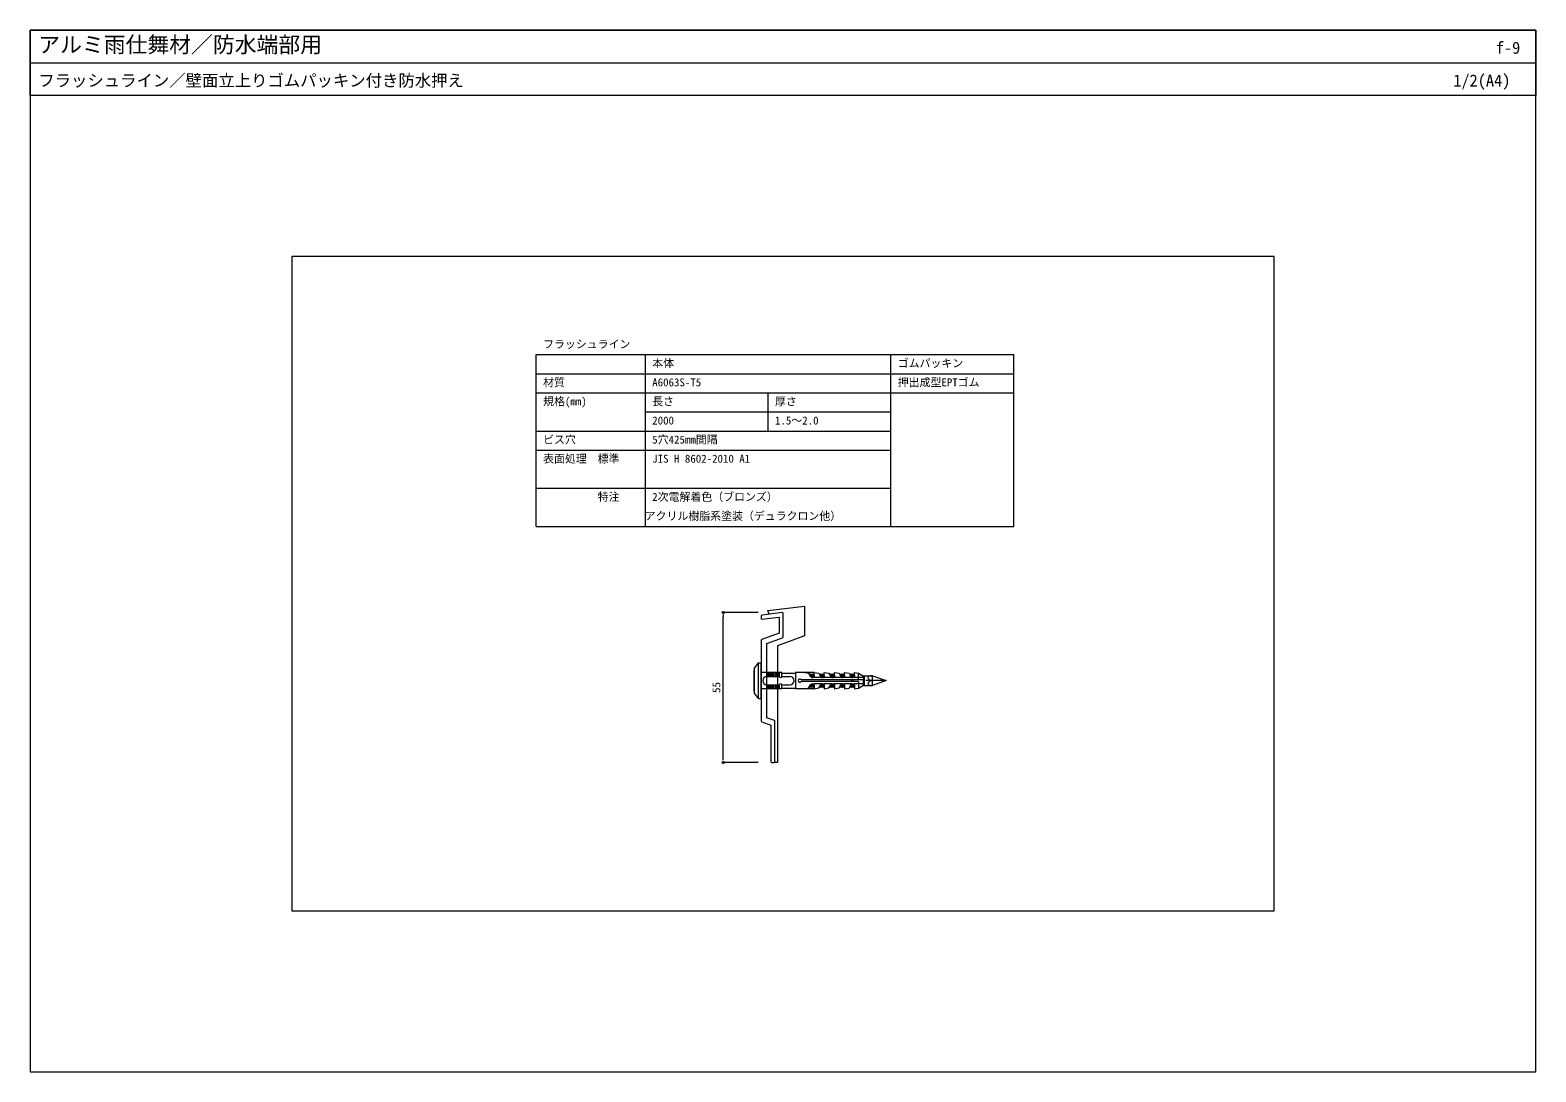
# Model space of a CAD drawing. Units: millimetres, scale not verified. Extents: x -276 to 276, y -191 to 191.
import ezdxf
from ezdxf.enums import TextEntityAlignment as Align

# ---------------------------------------------------------------- set-up
doc = ezdxf.new("R2010")
doc.units = ezdxf.units.MM
doc.header["$LTSCALE"] = 0.5
for name, color, linetype, lineweight in [('0-0_0', 7, 'Continuous', 9), ('0-2_moji', 7, 'Continuous', 18), ('0-3_SUNPO', 7, 'Continuous', 18), ('0-4_KANAMONO_1', 5, 'Continuous', 18), ('0-5_KANAMONO_SCREW', 4, 'Continuous', 18), ('0-6_KANAMONO_3', 2, 'Continuous', 18), ('0-7_WAKU', 7, 'Continuous', 18)]:
    doc.layers.add(name, color=color, linetype=linetype, lineweight=lineweight)
doc.styles.add('ＭＳ ゴシック', font='')
doc.styles.get('ＭＳ ゴシック').set_extended_font_data('MS Gothic')

# ---------------------------------------------------------------- blocks, each defined once
blk = doc.blocks.new('_DOT')
at = {"layer": '0-0_0'}
for p, q in [((-0.5, 0), (-1, 0)), ((0.25, 0), (-0.25, 0))]:
    blk.add_line(p, q, dxfattribs=at)
blk.add_circle((0, 0), 0.25, dxfattribs=at)

msp = doc.modelspace()

# ---------------------------------------------------------------- linework, layer by layer
at = {"layer": '0-0_0', "lineweight": 18}
msp.add_line((-276.0173, 178.9882), (275.9827, 178.9882), dxfattribs=at)
msp.add_lwpolyline([(-180.0173, -132.0118), (179.9827, -132.0118), (179.9827, 107.9882), (-180.0173, 107.9882)], close=True, dxfattribs=at)
at = {"layer": '0-2_moji'}
for p, q in [((-90.457, 8.9882), (-90.457, 71.9882)), ((-90.457, 71.9882), (84.543, 71.9882)), ((-50.457, 8.9882), (-50.457, 71.9882)), ((39.543, 8.9882), (39.543, 71.9882)), ((84.543, 8.9882), (84.543, 71.9882)), ((-90.457, 64.9882), (84.543, 64.9882)), ((-90.457, 57.9882), (84.543, 57.9882)), ((-5.457, 43.9882), (-5.457, 57.9882)), ((-50.457, 50.9882), (39.543, 50.9882)), ((-90.457, 43.9882), (39.543, 43.9882)), ((-90.457, 36.9882), (39.543, 36.9882)), ((-90.457, 22.9882), (39.543, 22.9882)), ((-90.457, 8.9882), (84.543, 8.9882))]:
    msp.add_line(p, q, dxfattribs=at)
at = {"layer": '0-3_SUNPO'}
for p, q in [((-9.0672, -22.5502), (-21.9126, -22.5502)), ((-21.9126, -75.9502), (-21.9126, -24.1502)), ((-9.0672, -77.5502), (-21.9126, -77.5502))]:
    msp.add_line(p, q, dxfattribs=at)
at = {"layer": '0-4_KANAMONO_1'}
for p, q in [((-7.9689, -23.815), (-7.9689, -25.0619)), ((-0.3061, -22.5923), (-7.7061, -23.5173)), ((0.0311, -31.5567), (0.0311, -22.89)), ((-7.9689, -32.7603), (-7.9689, -62.3401)), ((-4.1689, -77.5502), (-3.2689, -77.5502))]:
    msp.add_line(p, q, dxfattribs=at)
for points in [[(-7.9689, -25.0619), (-1.4689, -24.2494), (-1.4689, -30.1844), (-7.7715, -32.4783)], [(-3.1663, -62.1698), (-5.9689, -61.1498), (-5.9689, -33.9506), (-0.1663, -31.8386)], [(-7.7715, -62.622), (-4.4689, -63.8241), (-4.4689, -77.2502)], [(-2.9689, -77.2502), (-2.9689, -64.37), (-2.9689, -62.4518)]]:
    msp.add_lwpolyline(points, dxfattribs=at)
for centre, start, end in [((-7.6689, -23.815), 97.12502, 180), ((-0.2689, -22.89), 360, 97.12502), ((-7.6689, -32.7603), 110, 180), ((-0.2689, -31.5567), 290, 0), ((-7.6689, -62.3401), 180, 250), ((-3.2689, -62.4518), 0, 70), ((-4.1689, -77.2502), 180, 270), ((-3.2689, -77.2502), 270, 360)]:
    msp.add_arc(centre, 0.3, start, end, dxfattribs=at)
at = {"layer": '0-5_KANAMONO_SCREW'}
for p, q in [((-10.5319, -51.3956), (-10.5319, -43.7047)), ((-10.4689, -43.0002), (-8.9689, -41.0502)), ((-10.4689, -52.1002), (-10.4689, -43.0002)), ((-8.9689, -41.0502), (-7.9689, -41.0502)), ((-8.9689, -54.0502), (-8.9689, -41.0502)), ((-0.4689, -44.5527), (-7.9689, -44.5527)), ((-5.9189, -46.0002), (-1.3189, -46.0002)), ((-5.9189, -49.1002), (-1.3189, -49.1002)), ((-5.7689, -46.0002), (-5.7689, -44.5527)), ((-5.7689, -50.5477), (-5.7689, -49.1002)), ((-5.3189, -46.0002), (-5.3189, -44.5527)), ((-5.3189, -50.5477), (-5.3189, -49.1002)), ((-4.8189, -46.0002), (-4.8189, -44.5527)), ((-4.8189, -50.5477), (-4.8189, -49.1002)), ((-4.3189, -46.0002), (-4.3189, -44.5527)), ((-4.3189, -50.5477), (-4.3189, -49.1002)), ((-3.8189, -46.0002), (-3.8189, -44.5527)), ((-3.8189, -50.5477), (-3.8189, -49.1002)), ((-3.3189, -46.0002), (-3.3189, -44.5527)), ((-3.3189, -50.5477), (-3.3189, -49.1002)), ((-2.8189, -46.0002), (-2.8189, -44.5527)), ((-2.8189, -50.5477), (-2.8189, -49.1002)), ((-2.3189, -46.0002), (-2.3189, -44.5527)), ((-2.3189, -50.5477), (-2.3189, -49.1002)), ((-1.8189, -46.0002), (-1.8189, -44.5527)), ((-1.8189, -50.5477), (-1.8189, -49.1002)), ((-1.3189, -46.0002), (-1.3189, -44.5527)), ((-1.3189, -50.5477), (-1.3189, -49.1002)), ((-0.4689, -46.0002), (-0.4689, -44.5527)), ((-0.4689, -44.8002), (4.5311, -44.8002)), ((-0.4689, -46.0002), (2.4811, -46.0002)), ((-0.4689, -50.5477), (-0.4689, -49.1002)), ((-0.4689, -49.1002), (2.4811, -49.1002)), ((11.3945, -44.5527), (4.5311, -44.5527)), ((4.5311, -44.5527), (4.5311, -50.5477)), ((29.5311, -47.2467), (6.6487, -47.2467)), ((27.634, -47.8537), (6.6487, -47.8537)), ((10.9392, -45.9566), (10.2585, -45.9566)), ((10.9392, -49.1438), (10.2585, -49.1438)), ((10.4592, -46.3421), (10.9392, -46.3421)), ((10.4592, -48.7582), (10.9392, -48.7582)), ((11.3945, -44.5527), (11.3963, -44.553)), ((13.3566, -45.3002), (15.1129, -45.3002)), ((14.6576, -45.9566), (13.9769, -45.9566)), ((14.6576, -49.1438), (13.9769, -49.1438)), ((14.1776, -46.3421), (14.6576, -46.3421)), ((14.1776, -46.3421), (14.6576, -46.3421)), ((14.1776, -48.7582), (14.6576, -48.7582)), ((14.1776, -48.7582), (14.6576, -48.7582)), ((17.075, -45.3002), (18.8313, -45.3002)), ((18.376, -45.9566), (17.6953, -45.9566)), ((18.376, -49.1438), (17.6953, -49.1438)), ((17.896, -46.3421), (18.376, -46.3421)), ((17.896, -48.7582), (18.376, -48.7582)), ((20.7934, -45.3002), (22.5497, -45.3002)), ((22.0944, -45.9566), (21.4137, -45.9566)), ((22.0944, -49.1438), (21.4137, -49.1438)), ((21.6144, -46.3421), (22.0944, -46.3421)), ((21.6144, -48.7582), (22.0944, -48.7582)), ((24.4359, -45.3002), (26.1922, -45.3002)), ((25.0539, -47.8537), (25.0539, -47.2467)), ((25.7368, -45.9566), (25.0562, -45.9566)), ((25.7368, -49.1438), (25.0562, -49.1438)), ((25.2569, -46.3421), (25.7368, -46.3421)), ((25.2569, -48.7582), (25.7368, -48.7582)), ((25.661, -47.8537), (25.661, -47.2467)), ((27.634, -47.2467), (27.6341, -44.8076)), ((27.634, -47.8537), (27.6341, -50.2928)), ((29.5181, -45.7502), (29.5008, -45.8848)), ((29.5181, -49.3502), (29.5008, -49.2156)), ((29.5181, -45.7502), (29.7681, -45.7859)), ((29.5181, -49.3502), (29.7681, -49.3145)), ((29.7681, -45.794), (29.7681, -49.3145)), ((29.7681, -45.8002), (32.7681, -45.8002)), ((29.7681, -49.3002), (32.7681, -49.3002)), ((37.7681, -47.5502), (30.3115, -47.5502)), ((32.7681, -49.3002), (32.7681, -45.8002)), ((-8.9689, -54.0502), (-10.4689, -52.1002)), ((-0.4689, -50.5477), (-7.9689, -50.5477)), ((-0.4689, -50.3002), (4.5311, -50.3002)), ((11.3945, -50.5477), (4.5311, -50.5477)), ((11.3945, -50.5477), (11.3963, -50.5474)), ((13.3566, -49.8002), (15.1129, -49.8002)), ((17.075, -49.8002), (18.8313, -49.8002)), ((20.7934, -49.8002), (22.5497, -49.8002)), ((24.4359, -49.8002), (26.1922, -49.8002))]:
    msp.add_line(p, q, dxfattribs=at)
for points in [[(-8.9689, -54.0502), (-7.9689, -54.0502), (-7.9689, -41.0502)], [(7.9814, -44.5527), (9.3774, -44.7992), (10.0347, -46.0618)], [(7.9814, -50.5477), (9.3774, -50.3012), (10.0347, -49.0386)], [(14.1776, -46.3421), (11.2379, -46.3421), (11.2492, -46.2105)], [(14.1776, -48.7582), (11.2379, -48.7582), (11.2492, -48.8899)], [(11.3945, -45.8421), (11.3945, -44.5527), (13.1265, -44.8581), (13.7519, -46.0596)], [(11.3945, -49.2583), (11.3945, -50.5477), (13.1265, -50.2422), (13.7519, -49.0408)], [(17.896, -46.3421), (14.9563, -46.3421), (14.9675, -46.2105)], [(17.896, -48.7582), (14.9563, -48.7582), (14.9675, -48.8899)], [(15.1129, -45.8421), (15.1129, -44.5527), (16.8449, -44.8581), (17.4703, -46.0596)], [(15.1129, -49.2583), (15.1129, -50.5477), (16.8449, -50.2422), (17.4703, -49.0408)], [(21.6144, -46.3421), (18.6747, -46.3421), (18.6859, -46.2105)], [(21.6144, -48.7582), (18.6747, -48.7582), (18.6859, -48.8899)], [(18.8313, -45.8421), (18.8313, -44.5527), (20.5633, -44.8581), (21.1887, -46.0596)], [(18.8313, -49.2583), (18.8313, -50.5477), (20.5633, -50.2422), (21.1887, -49.0408)], [(25.2569, -46.3421), (22.3931, -46.3421), (22.4043, -46.2104)], [(25.2569, -48.7582), (22.3931, -48.7582), (22.4043, -48.8899)], [(22.5497, -45.8421), (22.5497, -44.5527), (24.1981, -44.8434), (24.8315, -46.0602)], [(22.5497, -49.2583), (22.5497, -50.5477), (24.1981, -50.257), (24.8315, -49.0402)], [(29.5311, -46.3421), (26.0217, -46.3421), (26.0329, -46.2239)], [(29.5311, -48.7582), (26.0217, -48.7582), (26.0329, -48.8765)], [(26.1922, -45.842), (26.1922, -44.5527), (27.6341, -44.8076), (29.5311, -45.9023), (29.5311, -47.5502)], [(26.1922, -49.2584), (26.1922, -50.5477), (27.6341, -50.2928), (29.5311, -49.1981), (29.5311, -47.5502)], [(32.7681, -45.8002), (37.7681, -47.5502), (32.7681, -49.3002)]]:
    msp.add_lwpolyline(points, dxfattribs=at)
for centre, radius in [((10.2601, -45.4949), 0.4617), ((10.2601, -49.6055), 0.4617), ((10.4992, -45.82), 0.5236), ((10.4992, -49.2803), 0.5236), ((10.8757, -45.8502), 0.5189), ((10.8757, -49.2502), 0.5189), ((10.937, -45.499), 0.4576), ((10.937, -49.6014), 0.4576), ((10.9392, -45.9115), 0.4306), ((10.9392, -49.1889), 0.4306), ((13.9785, -45.4949), 0.4617), ((13.9785, -49.6055), 0.4617), ((14.2204, -45.8157), 0.5282), ((14.2204, -49.2847), 0.5282), ((14.594, -45.8502), 0.5189), ((14.594, -49.2502), 0.5189), ((14.6553, -45.499), 0.4576), ((14.6553, -49.6014), 0.4576), ((14.6576, -45.9115), 0.4306), ((14.6576, -49.1889), 0.4306), ((17.6969, -45.4949), 0.4617), ((17.6969, -49.6055), 0.4617), ((17.9388, -45.8157), 0.5282), ((17.9388, -49.2847), 0.5282), ((18.3124, -45.8502), 0.5189), ((18.3124, -49.2502), 0.5189), ((18.3737, -45.499), 0.4576), ((18.3737, -49.6014), 0.4576), ((18.376, -45.9115), 0.4306), ((18.376, -49.1889), 0.4306), ((21.4153, -45.4949), 0.4617), ((21.4153, -49.6055), 0.4617), ((21.6572, -45.8157), 0.5282), ((21.6572, -49.2847), 0.5282), ((22.0308, -45.8502), 0.5189), ((22.0308, -49.2502), 0.5189), ((22.0921, -45.499), 0.4576), ((22.0921, -49.6014), 0.4576), ((22.0944, -45.9115), 0.4306), ((22.0944, -49.1889), 0.4306), ((25.0578, -45.4949), 0.4617), ((25.0578, -49.6055), 0.4617), ((25.299, -45.8168), 0.527), ((25.299, -49.2836), 0.527), ((25.6802, -45.8527), 0.5121), ((25.6802, -49.2477), 0.5121), ((25.7346, -45.499), 0.4576), ((25.7346, -49.6014), 0.4576), ((25.7368, -45.9123), 0.4298), ((25.7368, -49.1881), 0.4298)]:
    msp.add_circle(centre, radius, dxfattribs=at)
for centre, radius, start, end in [((-9.8819, -47.5502), 3.9, 98.65592, 99.59407), ((-5.9189, -47.5502), 1.55, 90, 270), ((-0.8939, -46.0002), 0.425, 180, 0), ((-0.8939, -49.1002), 0.425, 0, 180), ((2.4811, -47.5502), 1.55, 270, 90), ((6.1311, -47.5502), 0.6, 30.39126, 329.60874), ((-9.8819, -47.5502), 3.9, 260.40593, 261.34408)]:
    msp.add_arc(centre, radius, start, end, dxfattribs=at)
for centre, ratio, start_param, end_param in [((32.7681, -46.3002), 0.294118, 4.71238898, 6.28318531), ((32.7681, -46.3002), 0.735349, 6.28318531, 7.85398163), ((32.7681, -48.8002), 0.735294, 4.72407665, 6.28318531), ((32.7681, -48.8002), 0.294118, 6.28318531, 7.85398163)]:
    msp.add_ellipse(centre, major_axis=(-1.7, 0), ratio=ratio, start_param=start_param, end_param=end_param, dxfattribs=at)
at = {"layer": '0-6_KANAMONO_3'}
msp.add_lwpolyline([(-5.1079, -23.1922), (-5.6179, -21.7932), (7.8361, -20.2992), (7.8341, -31.1512), (-2.0629, -34.7532), (-2.0629, -77.5502), (-2.9989, -77.5502)], dxfattribs=at)
at = {"layer": '0-7_WAKU'}
for points in [[(275.9827, 166.9882), (-276.0173, 166.9882), (-276.0173, 190.9882), (275.9827, 190.9882)], [(-276.0173, -191.0118), (275.9827, -191.0118), (275.9827, 190.9882), (-276.0173, 190.9882)]]:
    msp.add_lwpolyline(points, close=True, dxfattribs=at)

# ---------------------------------------------------------------- block references
at = {"layer": '0-3_SUNPO', "xscale": 1.6, "yscale": 1.6}
for p, rotation in [((-21.9126, -22.5502), 90), ((-21.9126, -77.5502), 270)]:
    msp.add_blockref('_DOT', p, dxfattribs=dict(at, rotation=rotation))

# ---------------------------------------------------------------- texts
at = {"layer": '0-2_moji', "style": 'ＭＳ ゴシック'}
for s, p in [('フラッシュライン', (-87.957, 73.4882)), ('本体', (-47.957, 66.4882)), ('ゴムパッキン', (42.043, 66.4882)), ('材質', (-87.957, 59.4882)), ('A6063S-T5', (-47.957, 59.4882)), ('押出成型EPTゴム', (42.043, 59.4882)), ('規格(mm)', (-87.957, 52.4882)), ('長さ', (-47.957, 52.4882)), ('厚さ', (-2.957, 52.4882)), ('2000', (-47.957, 45.4882)), ('1.5～2.0', (-2.957, 45.4882)), ('ビス穴', (-87.957, 38.4882)), ('5穴425mm間隔', (-47.957, 38.4882)), ('表面処理\u3000標準', (-87.957, 31.4882)), ('JIS H 8602-2010 A1', (-47.957, 31.4882)), ('\u3000\u3000\u3000\u3000\u3000特注', (-87.957, 17.4882)), ('2次電解着色（ブロンズ）', (-47.957, 17.4882)), ('アクリル樹脂系塗装（デュラクロン他）', (-50.7033, 10.4882))]:
    msp.add_text(s, height=2.933, dxfattribs=at).set_placement(p, align=Align.BOTTOM_LEFT)
at = {"layer": '0-3_SUNPO', "style": 'ＭＳ ゴシック'}
msp.add_text('55', height=2.933, rotation=90, dxfattribs=at).set_placement((-22.1126, -52.0502), align=Align.BOTTOM_LEFT)
at = {"layer": '0-7_WAKU', "style": 'ＭＳ ゴシック'}
for s, height, p in [('アルミ雨仕舞材／防水端部用', 5.865, (-273.0173, 180.9882)), ('f-9', 4.399, (261.2873, 180.9882)), ('フラッシュライン／壁面立上りゴムパッキン付き防水押え', 4.399, (-273.0173, 168.9882)), ('1/2(A4)', 4.399, (245.6934, 168.9882))]:
    msp.add_text(s, height=height, dxfattribs=at).set_placement(p, align=Align.BOTTOM_LEFT)

doc.saveas('drawing.dxf')
